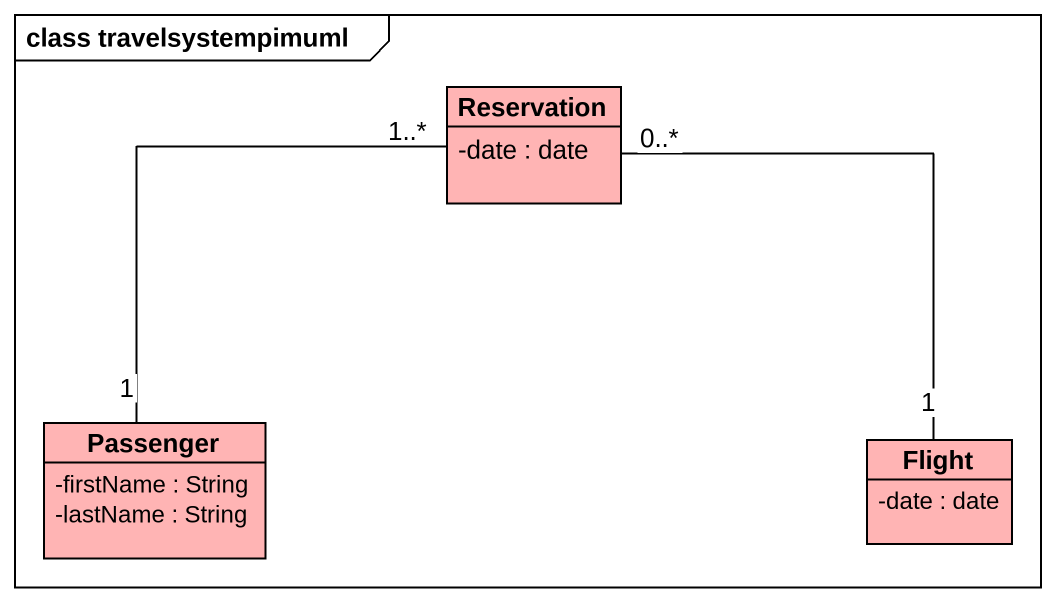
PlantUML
@startuml
mainframe class travelsystempimuml
hide circle
hide empty members
skinparam classAttributeIconSize 0
class Reservation #FFB4B4 {
  -date : date
}
class Passenger #FFB4B4 {
  -firstName : String
  -lastName : String
}
class Flight #FFB4B4 {
  -date : date
}
Passenger "1" -up- "1..*" Reservation
Flight "1" -up- "0..*" Reservation
@enduml
